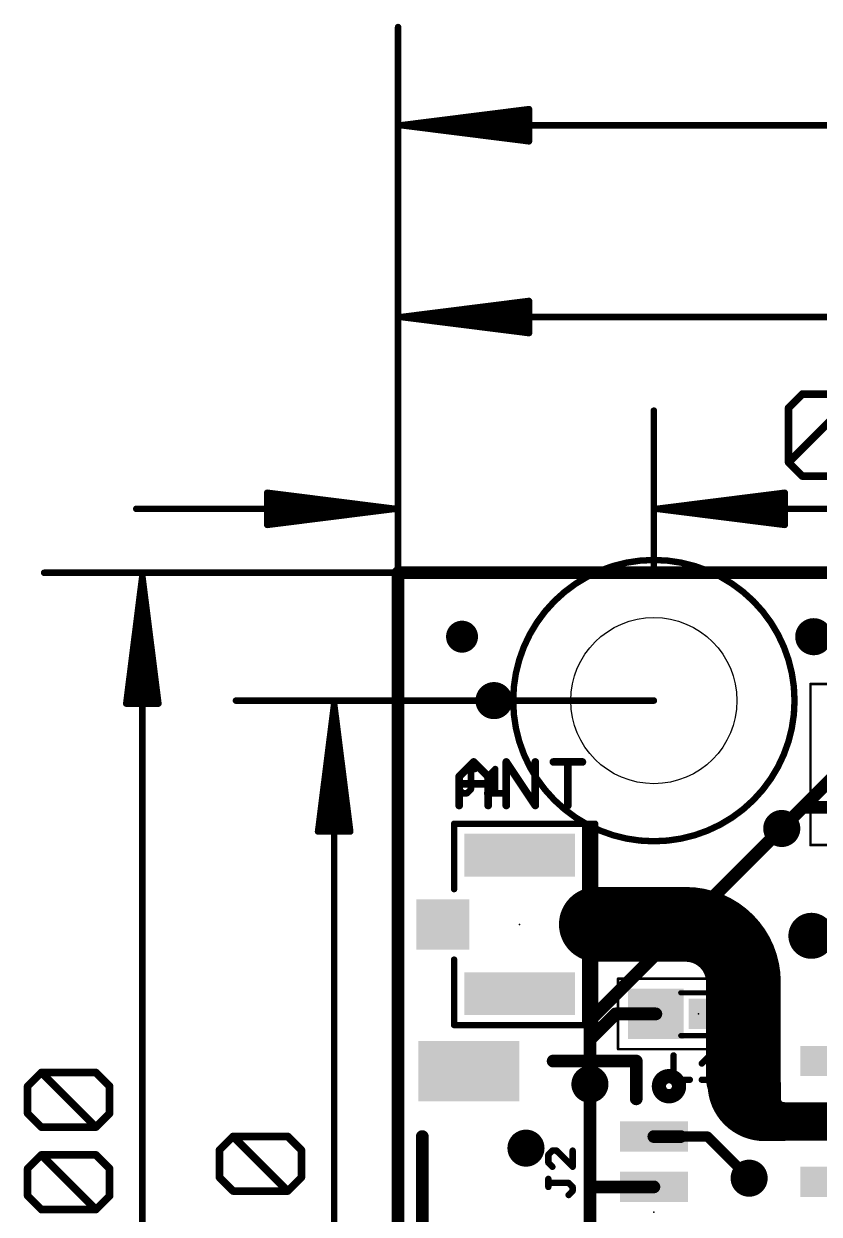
# Model space of a CAD drawing. Extents: x -38 to 69, y -72 to 37.
# Drawn here: x -7.43 to 8.36, y 12.66 to 36.3 of the extents above; entities that cross this region are included whole.
import ezdxf

# ---------------------------------------------------------------- set-up
doc = ezdxf.new("R2010")
doc.units = 0
for name, color, linetype in [('1', 12, 'CONTINUOUS'), ('16', 132, 'CONTINUOUS'), ('18', 110, 'CONTINUOUS'), ('20', 53, 'CONTINUOUS'), ('21', 41, 'CONTINUOUS'), ('23', 53, 'CONTINUOUS'), ('24', 53, 'CONTINUOUS'), ('25', 253, 'CONTINUOUS'), ('35', 253, 'CONTINUOUS'), ('39', 12, 'CONTINUOUS'), ('47', 253, 'CONTINUOUS'), ('51', 53, 'CONTINUOUS')]:
    doc.layers.add(name, color=color, linetype=linetype)

# ---------------------------------------------------------------- blocks, each defined once
blk = doc.blocks.new('RECT')
blk.add_solid([(-0.5, -0.5), (0.5, -0.5), (-0.5, 0.5), (0.5, 0.5)])
blk = doc.blocks.new('PIE')
at = {"const_width": 0.5}
blk.add_lwpolyline([(0, -0.25, 1), (0, 0.25, 1), (0, -0.25)], format="xyb", dxfattribs=at)
blk = doc.blocks.new('ROUNDV')
at = {"const_width": 0.5}
blk.add_lwpolyline([(0, -0.25, 1), (0, 0.25, 1), (0, -0.25)], format="xyb", dxfattribs=at)

msp = doc.modelspace()

# ---------------------------------------------------------------- linework, layer by layer
at = {"layer": '1'}
for points, const_width in [([(0, 0), (0, 25.4)], 0.254), ([(0, 25.4), (30.48, 25.4)], 0.254), ([(8.04, 20.74), (7.62, 20.32)], 0.254), ([(8.89, 20.74), (8.04, 20.74)], 0.254), ([(3.938, 18.415), (5.08, 18.415)], 1.4859), ([(5.08, 18.415), (5.715, 18.415)], 1.4859), ([(5.168, 18.327), (5.08, 18.415)], 0.254), ([(6.819, 17.311), (6.35, 17.78)], 0.635), ([(6.858, 17.272), (6.858, 15.367)], 1.4859), ([(6.858, 17.272), (6.35, 17.78)], 0.254), ([(6.819, 16.637), (6.819, 17.311)], 0.635), ([(4.318, 16.637), (3.81, 16.129)], 0.254), ([(5.119, 16.637), (4.318, 16.637)], 0.254), ([(3.81, 16.129), (3.81, 15.24)], 0.254), ([(7.3914, 15.24), (6.35, 15.24)], 0.4064), ([(7.4041, 14.9352), (7.4041, 15.2273)], 0.4064), ([(3.81, 13.208), (3.81, 15.24)], 0.254), ([(8.99, 14.5), (7.725, 14.5)], 0.762), ([(7.6581, 14.3256), (7.6581, 14.6812)], 0.4064), ([(7.2771, 14.3129), (7.6454, 14.3129)], 0.4064), ([(5.08, 14.2), (5.612, 14.2)], 0.254), ([(5.612, 14.2), (6.1454, 14.2)], 0.2032), ([(6.1454, 14.2), (6.9723, 13.3731)], 0.2032), ([(3.818, 13.2), (3.81, 13.208)], 0.254), ([(3.81, 9.652), (3.81, 13.208)], 0.254), ([(5.08, 13.2), (3.818, 13.2)], 0.254)]:
    msp.add_lwpolyline(points, dxfattribs=dict(at, const_width=const_width))
for points, const_width in [([(0.0635, 25.4, 1), (-0.0635, 25.4)], 0.127), ([(0, 25.4635, 1), (0, 25.3365)], 0.127), ([(8.04, 20.8035, 1), (8.04, 20.6765)], 0.127), ([(8.0849, 20.6951, 1), (7.9951, 20.7849)], 0.127), ([(7.5751, 20.3649, 1), (7.6649, 20.2751)], 0.127), ([(3.938, 18.7865, 1), (3.938, 18.0435)], 0.7429), ([(5.08, 18.7865, 1), (5.08, 18.0435)], 0.7429), ([(5.08, 18.0435, 1), (5.08, 18.7865)], 0.7429), ([(6.858, 17.272, 0.4142), (5.715, 18.415)], 1.4859), ([(5.715, 18.7865, 1), (5.715, 18.0435)], 0.7429), ([(5.715, 18.0435, 1), (5.715, 18.7865)], 0.7429), ([(5.1249, 18.4599, 1), (5.0351, 18.3701)], 0.127), ([(5.1231, 18.2821, 1), (5.2129, 18.3719)], 0.127), ([(6.4623, 17.8923, 1), (6.2377, 17.6677)], 0.3175), ([(7.2295, 17.272, 1), (6.4865, 17.272)], 0.7429), ([(6.3949, 17.8249, 1), (6.3051, 17.7351)], 0.127), ([(6.4865, 17.272, 1), (7.2295, 17.272)], 0.7429), ([(6.9778, 17.311, 1), (6.6602, 17.311)], 0.3175), ([(6.7067, 17.1987, 1), (6.9313, 17.4233)], 0.3175), ([(6.8131, 17.2271, 1), (6.9029, 17.3169)], 0.127), ([(6.6602, 16.637, 1), (6.9778, 16.637)], 0.3175), ([(4.318, 16.7005, 1), (4.318, 16.5735)], 0.127), ([(4.3629, 16.5921, 1), (4.2731, 16.6819)], 0.127), ([(5.119, 16.5735, 1), (5.119, 16.7005)], 0.127), ([(3.8735, 16.129, 1), (3.7465, 16.129)], 0.127), ([(3.7651, 16.1739, 1), (3.8549, 16.0841)], 0.127), ([(6.4865, 15.367, 1), (7.2295, 15.367)], 0.7429), ([(6.858, 15.367, 0.4142), (7.725, 14.5)], 0.762), ([(7.0485, 15.367, 1), (6.6675, 15.367)], 0.381), ([(6.35, 15.24, 0.4142), (7.2771, 14.3129)], 0.4064), ([(6.4516, 15.24, 1), (6.2484, 15.24)], 0.2032), ([(6.35, 15.3416, 1), (6.35, 15.1384)], 0.2032), ([(7.4041, 15.2273, 0.4142), (7.3914, 15.24)], 0.4064), ([(7.3914, 15.3416, 1), (7.3914, 15.1384)], 0.2032), ([(7.5057, 15.2273, 1), (7.3025, 15.2273)], 0.2032), ([(7.3914, 15.1384, 1), (7.3914, 15.3416)], 0.2032), ([(3.8735, 15.24, 1), (3.7465, 15.24)], 0.127), ([(3.7465, 15.24, 1), (3.8735, 15.24)], 0.127), ([(7.3025, 15.2273, 1), (7.5057, 15.2273)], 0.2032), ([(7.4041, 14.9352, 0.4142), (7.6581, 14.6812)], 0.4064), ([(7.5057, 14.9352, 1), (7.3025, 14.9352)], 0.2032), ([(7.3025, 14.9352, 1), (7.5057, 14.9352)], 0.2032), ([(7.725, 14.6905, 1), (7.725, 14.3095)], 0.381), ([(7.7597, 14.6812, 1), (7.5565, 14.6812)], 0.2032), ([(7.725, 14.3095, 1), (7.725, 14.6905)], 0.381), ([(7.6581, 14.5796, 1), (7.6581, 14.7828)], 0.2032), ([(7.2771, 14.4145, 1), (7.2771, 14.2113)], 0.2032), ([(7.2771, 14.2113, 1), (7.2771, 14.4145)], 0.2032), ([(7.6454, 14.3129, 0.4142), (7.6581, 14.3256)], 0.4064), ([(7.6454, 14.4145, 1), (7.6454, 14.2113)], 0.2032), ([(7.7597, 14.3256, 1), (7.5565, 14.3256)], 0.2032), ([(7.5565, 14.3256, 1), (7.7597, 14.3256)], 0.2032), ([(7.6454, 14.2113, 1), (7.6454, 14.4145)], 0.2032), ([(5.08, 14.2635, 1), (5.08, 14.1365)], 0.127), ([(5.612, 14.2508, 1), (5.612, 14.1492)], 0.1016), ([(5.612, 14.1365, 1), (5.612, 14.2635)], 0.127), ([(6.1813, 14.2359, 1), (6.1095, 14.1641)], 0.1016), ([(6.1454, 14.1492, 1), (6.1454, 14.2508)], 0.1016), ([(3.8549, 13.2529, 1), (3.7651, 13.1631)], 0.127), ([(3.8735, 13.208, 1), (3.7465, 13.208)], 0.127), ([(3.7465, 13.208, 1), (3.8735, 13.208)], 0.127), ([(3.818, 13.2635, 1), (3.818, 13.1365)], 0.127), ([(3.7731, 13.1551, 1), (3.8629, 13.2449)], 0.127), ([(5.08, 13.1365, 1), (5.08, 13.2635)], 0.127), ([(6.9364, 13.3372, 1), (7.0082, 13.409)], 0.1016)]:
    msp.add_lwpolyline(points, format="xyb", dxfattribs=dict(at, const_width=const_width))
at = {"layer": '16', "const_width": 0.254}
for points in [[(0, 0), (0, 25.4)], [(0, 25.4), (30.48, 25.4)], [(8.89, 21.59), (7.62, 20.32)], [(7.62, 20.32), (3.81, 16.51)], [(3.81, 15.24), (3.81, 16.51)]]:
    msp.add_lwpolyline(points, dxfattribs=at)
at = {"layer": '16', "const_width": 0.127}
for points in [[(0.0635, 25.4, 1), (-0.0635, 25.4)], [(0, 25.4635, 1), (0, 25.3365)], [(7.5751, 20.3649, 1), (7.6649, 20.2751)], [(7.6649, 20.2751, 1), (7.5751, 20.3649)], [(3.8735, 16.51, 1), (3.7465, 16.51)], [(3.7651, 16.5549, 1), (3.8549, 16.4651)], [(3.7465, 15.24, 1), (3.8735, 15.24)]]:
    msp.add_lwpolyline(points, format="xyb", dxfattribs=at)
at = {"layer": '20', "const_width": 0.2032}
for points in [[(0, 0), (0, 25.4)], [(0, 25.4), (30.48, 25.4)]]:
    msp.add_lwpolyline(points, dxfattribs=at)
at = {"layer": '20', "const_width": 0.1016}
for points in [[(0.0508, 25.4, 1), (-0.0508, 25.4)], [(0, 25.4508, 1), (0, 25.3492)]]:
    msp.add_lwpolyline(points, format="xyb", dxfattribs=at)
at = {"layer": '20'}
msp.add_circle((5.08, 22.86), 1.651, dxfattribs=at)
at = {"layer": '21'}
for points, const_width in [([(1.2129, 21.3534), (1.501, 21.6415)], 0.1524), ([(1.501, 21.6415), (1.7891, 21.3534)], 0.1524), ([(2.1484, 20.7772), (2.1484, 21.6415)], 0.1524), ([(2.1484, 21.6415), (2.7247, 20.7772)], 0.1524), ([(2.7247, 20.7772), (2.7247, 21.6415)], 0.1524), ([(3.084, 21.6415), (3.6602, 21.6415)], 0.1524), ([(3.3721, 20.7772), (3.3721, 21.6415)], 0.1524), ([(1.2129, 20.7772), (1.2129, 21.3534)], 0.1524), ([(1.2129, 21.2094), (1.7891, 21.2094)], 0.1524), ([(1.7891, 21.3534), (1.7891, 20.7772)], 0.1524), ([(3.713, 20.415), (1.113, 20.415)], 0.127), ([(1.113, 19.115), (1.113, 20.415)], 0.127), ([(3.713, 19.115), (3.713, 20.415)], 0.127), ([(3.913, 20.415), (3.713, 20.415)], 0.127), ([(3.813, 19.115), (3.813, 20.415)], 0.127), ([(3.913, 19.115), (3.913, 20.415)], 0.127), ([(3.913, 19.115), (3.713, 19.115)], 0.127), ([(1.113, 16.415), (1.113, 17.715)], 0.127), ([(3.713, 16.415), (3.713, 17.715)], 0.127), ([(3.913, 17.715), (3.713, 17.715)], 0.127), ([(3.813, 16.415), (3.813, 17.715)], 0.127), ([(3.913, 16.415), (3.913, 17.715)], 0.127), ([(1.113, 16.415), (3.713, 16.415)], 0.127), ([(3.913, 16.415), (3.713, 16.415)], 0.127), ([(3.08, 15.7), (4.73, 15.7)], 0.254), ([(4.73, 15.7), (4.73, 14.95)], 0.254), ([(0.48, 14.2), (0.48, 11.2)], 0.254)]:
    msp.add_lwpolyline(points, dxfattribs=dict(at, const_width=const_width))
for points, const_width in [([(1.528, 21.6685, 1), (1.4741, 21.6146)], 0.0762), ([(1.528, 21.6146, 1), (1.4741, 21.6685)], 0.0762), ([(2.1801, 21.6627, 1), (2.1167, 21.6204)], 0.0762), ([(2.1865, 21.6415, 1), (2.1103, 21.6415)], 0.0762), ([(2.7628, 21.6415, 1), (2.6866, 21.6415)], 0.0762), ([(3.084, 21.6796, 1), (3.084, 21.6034)], 0.0762), ([(3.4102, 21.6415, 1), (3.334, 21.6415)], 0.0762), ([(3.6602, 21.6034, 1), (3.6602, 21.6796)], 0.0762), ([(1.251, 21.3534, 1), (1.1748, 21.3534)], 0.0762), ([(1.186, 21.3804, 1), (1.2399, 21.3265)], 0.0762), ([(1.2129, 21.2475, 1), (1.2129, 21.1713)], 0.0762), ([(1.8272, 21.3534, 1), (1.751, 21.3534)], 0.0762), ([(1.7622, 21.3265, 1), (1.8161, 21.3804)], 0.0762), ([(1.7891, 21.1713, 1), (1.7891, 21.2475)], 0.0762), ([(1.1748, 20.7772, 1), (1.251, 20.7772)], 0.0762), ([(1.751, 20.7772, 1), (1.8272, 20.7772)], 0.0762), ([(2.1103, 20.7772, 1), (2.1865, 20.7772)], 0.0762), ([(2.6866, 20.7772, 1), (2.7628, 20.7772)], 0.0762), ([(2.693, 20.7561, 1), (2.7564, 20.7983)], 0.0762), ([(3.334, 20.7772, 1), (3.4102, 20.7772)], 0.0762), ([(1.113, 20.4468, 1), (1.113, 20.3833)], 0.0635), ([(1.1447, 20.415, 1), (1.0813, 20.415)], 0.0635), ([(3.7448, 20.415, 1), (3.6812, 20.415)], 0.0635), ([(3.713, 20.4468, 1), (3.713, 20.3833)], 0.0635), ([(3.713, 20.3833, 1), (3.713, 20.4468)], 0.0635), ([(3.8448, 20.415, 1), (3.7813, 20.415)], 0.0635), ([(3.9448, 20.415, 1), (3.8813, 20.415)], 0.0635), ([(3.913, 20.3833, 1), (3.913, 20.4468)], 0.0635), ([(3.713, 19.1468, 1), (3.713, 19.0833)], 0.0635), ([(3.913, 19.0833, 1), (3.913, 19.1468)], 0.0635), ([(1.0813, 19.115, 1), (1.1447, 19.115)], 0.0635), ([(3.6812, 19.115, 1), (3.7448, 19.115)], 0.0635), ([(3.7813, 19.115, 1), (3.8448, 19.115)], 0.0635), ([(3.8813, 19.115, 1), (3.9448, 19.115)], 0.0635), ([(8.209, 17.9594, 1), (8.209, 18.4166, 1), (8.209, 17.9594)], 0.4572), ([(1.1447, 17.715, 1), (1.0813, 17.715)], 0.0635), ([(3.7448, 17.715, 1), (3.6812, 17.715)], 0.0635), ([(3.713, 17.7467, 1), (3.713, 17.6833)], 0.0635), ([(3.8448, 17.715, 1), (3.7813, 17.715)], 0.0635), ([(3.9448, 17.715, 1), (3.8813, 17.715)], 0.0635), ([(3.913, 17.6833, 1), (3.913, 17.7467)], 0.0635), ([(1.113, 16.4467, 1), (1.113, 16.3833)], 0.0635), ([(1.0813, 16.415, 1), (1.1447, 16.415)], 0.0635), ([(3.6812, 16.415, 1), (3.7448, 16.415)], 0.0635), ([(3.713, 16.4467, 1), (3.713, 16.3833)], 0.0635), ([(3.713, 16.3833, 1), (3.713, 16.4467)], 0.0635), ([(3.7813, 16.415, 1), (3.8448, 16.415)], 0.0635), ([(3.8813, 16.415, 1), (3.9448, 16.415)], 0.0635), ([(3.913, 16.3833, 1), (3.913, 16.4467)], 0.0635), ([(3.08, 15.7635, 1), (3.08, 15.6365)], 0.127), ([(4.7935, 15.7, 1), (4.6665, 15.7)], 0.127), ([(4.73, 15.6365, 1), (4.73, 15.7635)], 0.127), ([(5.38, 15.0586, 1), (5.38, 15.3414, 1), (5.38, 15.0586)], 0.4), ([(4.6665, 14.95, 1), (4.7935, 14.95)], 0.127), ([(0.5435, 14.2, 1), (0.4165, 14.2)], 0.127)]:
    msp.add_lwpolyline(points, format="xyb", dxfattribs=dict(at, const_width=const_width))
at = {"layer": '23'}
for p in [(1.27, 24.13), (5.08, 22.86), (2.413, 18.415), (5.969, 16.637), (5.08, 12.7)]:
    msp.add_point(p, dxfattribs=at)
at = {"layer": '24'}
msp.add_point((1.27, 24.13), dxfattribs=at)
at = {"layer": '25', "const_width": 0.0635}
for points in [[(1.3675, 21.5333, 1), (1.3675, 21.4698)], [(1.4798, 21.5015, 1), (1.4163, 21.5015)], [(1.5285, 21.4698, 1), (1.5285, 21.5333)], [(1.9606, 21.5015, 1), (1.8971, 21.5015)], [(1.9513, 21.4791, 1), (1.9064, 21.524)], [(1.7454, 21.363, 1), (1.7903, 21.3181)], [(1.229, 21.1215, 1), (1.184, 21.0765)], [(1.287, 21.0502, 1), (1.287, 20.9868)], [(1.2645, 20.996, 1), (1.3095, 21.041)], [(1.3451, 21.041, 1), (1.39, 20.996)], [(1.3675, 20.9868, 1), (1.3675, 21.0502)], [(1.4163, 21.099, 1), (1.4798, 21.099)], [(1.4705, 21.0765, 1), (1.4256, 21.1215)], [(1.7678, 21.0502, 1), (1.7678, 20.9868)], [(1.8971, 21.0185, 1), (1.9606, 21.0185)], [(2.0898, 20.9868, 1), (2.0898, 21.0502)], [(5.5029, 15.8119, 1), (5.4394, 15.8119)], [(6.2252, 15.8119, 1), (6.1618, 15.8119)], [(6.216, 15.7895, 1), (6.171, 15.8344)], [(6.01, 15.6734, 1), (6.0549, 15.6285)], [(5.4712, 15.3607, 1), (5.4712, 15.2972)], [(5.7932, 15.2972, 1), (5.7932, 15.3607)], [(6.0325, 15.3607, 1), (6.0325, 15.2972)], [(6.3545, 15.2972, 1), (6.3545, 15.3607)], [(5.4394, 15.3289, 1), (5.5029, 15.3289)], [(6.1618, 15.3289, 1), (6.2252, 15.3289)], [(3.0646, 13.9529, 1), (3.0646, 13.8894)], [(3.087, 13.8987, 1), (3.0421, 13.9436)], [(3.1675, 13.9436, 1), (3.1226, 13.8987)], [(3.1451, 13.8894, 1), (3.1451, 13.9529)], [(3.4989, 13.9212, 1), (3.4354, 13.9212)], [(3.0158, 13.8407, 1), (2.9523, 13.8407)], [(2.9616, 13.8631, 1), (3.0065, 13.8182)], [(3.0065, 13.7021, 1), (2.9616, 13.6572)], [(2.9523, 13.6797, 1), (3.0158, 13.6797)], [(3.0421, 13.5767, 1), (3.087, 13.6216)], [(3.4354, 13.5992, 1), (3.4989, 13.5992)], [(3.4446, 13.5767, 1), (3.4896, 13.6216)], [(3.0158, 13.3599, 1), (2.9523, 13.3599)], [(2.9841, 13.3111, 1), (2.9841, 13.2476)], [(3.4091, 13.3018, 1), (3.3641, 13.2569)], [(3.3866, 13.2476, 1), (3.3866, 13.3111)], [(3.4989, 13.1989, 1), (3.4354, 13.1989)], [(3.4446, 13.1764, 1), (3.4896, 13.2213)], [(2.9523, 13.1989, 1), (3.0158, 13.1989)], [(3.3641, 13.0603, 1), (3.4091, 13.0154)], [(3.4354, 13.1184, 1), (3.4989, 13.1184)], [(3.4896, 13.0959, 1), (3.4446, 13.1408)]]:
    msp.add_lwpolyline(points, format="xyb", dxfattribs=at)
at = {"layer": '25', "const_width": 0.127}
for points in [[(1.3675, 21.5015), (1.5285, 21.5015)], [(1.448, 21.099), (1.448, 21.5015)], [(1.7678, 21.3405), (1.9288, 21.5015)], [(1.9288, 21.5015), (1.9288, 21.0185)], [(1.2065, 21.099), (1.287, 21.0185)], [(1.287, 21.0185), (1.3675, 21.0185)], [(1.3675, 21.0185), (1.448, 21.099)], [(1.7678, 21.0185), (2.0898, 21.0185)], [(5.4712, 15.8119), (5.4712, 15.3289)], [(6.0325, 15.6509), (6.1935, 15.8119)], [(6.1935, 15.8119), (6.1935, 15.3289)], [(5.4712, 15.3289), (5.7932, 15.3289)], [(6.0325, 15.3289), (6.3545, 15.3289)], [(3.0646, 13.9212), (2.9841, 13.8407)], [(3.1451, 13.9212), (3.0646, 13.9212)], [(3.4671, 13.5992), (3.1451, 13.9212)], [(3.4671, 13.9212), (3.4671, 13.5992)], [(2.9841, 13.8407), (2.9841, 13.6797)], [(2.9841, 13.6797), (3.0646, 13.5992)], [(2.9841, 13.1989), (2.9841, 13.3599)], [(3.3866, 13.2794), (2.9841, 13.2794)], [(3.4671, 13.1989), (3.3866, 13.2794)], [(3.4671, 13.1184), (3.4671, 13.1989)], [(3.3866, 13.0379), (3.4671, 13.1184)]]:
    msp.add_lwpolyline(points, dxfattribs=at)
at = {"layer": '39'}
for points, const_width in [([(5.08, 20.066, 1), (5.08, 25.654, 1), (5.08, 20.066)], 0.127), ([(8.2027, 23.19, 1), (8.1773, 23.19)], 0.0254), ([(8.19, 23.2027, 1), (8.19, 23.1773)], 0.0254), ([(8.19, 20.0027, 1), (8.19, 19.9773)], 0.0254), ([(8.1773, 19.99, 1), (8.2027, 19.99)], 0.0254), ([(4.3817, 17.337, 1), (4.3563, 17.337)], 0.0254), ([(4.369, 17.3497, 1), (4.369, 17.3243)], 0.0254), ([(7.5817, 17.337, 1), (7.5563, 17.337)], 0.0254), ([(7.569, 17.3243, 1), (7.569, 17.3497)], 0.0254), ([(4.369, 15.9497, 1), (4.369, 15.9243)], 0.0254), ([(4.3563, 15.937, 1), (4.3817, 15.937)], 0.0254), ([(7.5563, 15.937, 1), (7.5817, 15.937)], 0.0254), ([(7.569, 15.9243, 1), (7.569, 15.9497)], 0.0254)]:
    msp.add_lwpolyline(points, format="xyb", dxfattribs=dict(at, const_width=const_width))
at = {"layer": '39', "const_width": 0.0508}
for points in [[(8.19, 19.99), (8.19, 23.19)], [(8.19, 23.19), (9.59, 23.19)], [(9.59, 19.99), (8.19, 19.99)], [(4.369, 15.937), (4.369, 17.337)], [(4.369, 17.337), (7.569, 17.337)], [(7.569, 17.337), (7.569, 15.937)], [(7.569, 15.937), (4.369, 15.937)]]:
    msp.add_lwpolyline(points, dxfattribs=at)
at = {"layer": '47'}
for points, const_width in [([(0, 25.4), (0, 36.24)], 0.13), ([(0.065, 34.29), (2.6, 34.6092)], 0.13), ([(0.065, 34.29), (2.6, 34.55)], 0.13), ([(2.6, 34.6092), (2.6, 33.9708)], 0.13), ([(0.065, 34.29), (2.6, 34.42)], 0.13), ([(0.065, 34.29), (30.415, 34.29)], 0.13), ([(2.6, 33.9708), (0.065, 34.29)], 0.13), ([(2.6, 34.16), (0.065, 34.29)], 0.13), ([(2.6, 34.03), (0.065, 34.29)], 0.13), ([(0, 25.4), (0, 32.43)], 0.13), ([(0.065, 30.48), (2.6, 30.7992)], 0.13), ([(0.065, 30.48), (2.6, 30.74)], 0.13), ([(2.6, 30.7992), (2.6, 30.1608)], 0.13), ([(0.065, 30.48), (2.6, 30.61)], 0.13), ([(0.065, 30.48), (25.335, 30.48)], 0.13), ([(2.6, 30.1608), (0.065, 30.48)], 0.13), ([(2.6, 30.35), (0.065, 30.48)], 0.13), ([(2.6, 30.22), (0.065, 30.48)], 0.13), ([(7.7562, 28.6765), (8.0274, 28.9477)], 0.1524), ([(8.0274, 28.9477), (8.5697, 28.9477)], 0.1524), ([(0, 25.4), (0, 28.62)], 0.13), ([(5.08, 25.4), (5.08, 28.62)], 0.13), ([(7.7562, 27.5919), (7.7562, 28.6765)], 0.1524), ([(7.7562, 27.5919), (8.8409, 28.6765)], 0.1524), ([(8.0274, 27.3207), (7.7562, 27.5919)], 0.1524), ([(8.5697, 27.3207), (8.0274, 27.3207)], 0.1524), ([(-0.065, 26.67), (-2.6, 26.9892)], 0.13), ([(-2.6, 26.9892), (-2.6, 26.3508)], 0.13), ([(-0.065, 26.67), (-2.6, 26.93)], 0.13), ([(5.145, 26.67), (7.68, 26.9892)], 0.13), ([(5.145, 26.67), (7.68, 26.93)], 0.13), ([(7.68, 26.9892), (7.68, 26.3508)], 0.13), ([(-0.065, 26.67), (-5.2, 26.67)], 0.13), ([(-0.065, 26.67), (-2.6, 26.8)], 0.13), ([(-2.6, 26.3508), (-0.065, 26.67)], 0.13), ([(-2.6, 26.54), (-0.065, 26.67)], 0.13), ([(-2.6, 26.41), (-0.065, 26.67)], 0.13), ([(5.145, 26.67), (7.68, 26.8)], 0.13), ([(5.145, 26.67), (12.6428, 26.67)], 0.13), ([(7.68, 26.3508), (5.145, 26.67)], 0.13), ([(7.68, 26.54), (5.145, 26.67)], 0.13), ([(7.68, 26.41), (5.145, 26.67)], 0.13), ([(0, 25.4), (-7.03, 25.4)], 0.13), ([(-5.08, 25.335), (-5.3992, 22.8)], 0.13), ([(-5.08, 25.335), (-5.34, 22.8)], 0.13), ([(-5.08, 25.335), (-5.21, 22.8)], 0.13), ([(-5.08, 0.065), (-5.08, 25.335)], 0.13), ([(-4.7608, 22.8), (-5.08, 25.335)], 0.13), ([(-4.95, 22.8), (-5.08, 25.335)], 0.13), ([(-4.82, 22.8), (-5.08, 25.335)], 0.13), ([(-5.3992, 22.8), (-4.7608, 22.8)], 0.13), ([(5.08, 22.86), (-3.22, 22.86)], 0.13), ([(-1.27, 22.795), (-1.5892, 20.26)], 0.13), ([(-1.27, 22.795), (-1.53, 20.26)], 0.13), ([(-1.27, 22.795), (-1.4, 20.26)], 0.13), ([(-1.27, 22.795), (-1.27, 0.065)], 0.13), ([(-0.9508, 20.26), (-1.27, 22.795)], 0.13), ([(-1.14, 20.26), (-1.27, 22.795)], 0.13), ([(-1.01, 20.26), (-1.27, 22.795)], 0.13), ([(-1.5892, 20.26), (-0.9508, 20.26)], 0.13), ([(-7.3577, 15.2012), (-7.0865, 15.4724)], 0.1524), ([(-7.0865, 15.4724), (-6.0019, 15.4724)], 0.1524), ([(-6.0019, 14.3877), (-7.0865, 15.4724)], 0.1524), ([(-6.0019, 15.4724), (-5.7307, 15.2012)], 0.1524), ([(-7.3577, 14.6589), (-7.3577, 15.2012)], 0.1524), ([(-5.7307, 15.2012), (-5.7307, 14.6589)], 0.1524), ([(-7.0865, 14.3877), (-7.3577, 14.6589)], 0.1524), ([(-5.7307, 14.6589), (-6.0019, 14.3877)], 0.1524), ([(-6.0019, 14.3877), (-7.0865, 14.3877)], 0.1524), ([(-3.5477, 13.9312), (-3.2765, 14.2024)], 0.1524), ([(-3.2765, 14.2024), (-2.1919, 14.2024)], 0.1524), ([(-2.1919, 13.1177), (-3.2765, 14.2024)], 0.1524), ([(-2.1919, 14.2024), (-1.9207, 13.9312)], 0.1524), ([(-3.5477, 13.3889), (-3.5477, 13.9312)], 0.1524), ([(-1.9207, 13.9312), (-1.9207, 13.3889)], 0.1524), ([(-7.3577, 13.564), (-7.0865, 13.8352)], 0.1524), ([(-7.0865, 13.8352), (-6.0019, 13.8352)], 0.1524), ([(-6.0019, 12.7505), (-7.0865, 13.8352)], 0.1524), ([(-6.0019, 13.8352), (-5.7307, 13.564)], 0.1524), ([(-7.3577, 13.0217), (-7.3577, 13.564)], 0.1524), ([(-5.7307, 13.564), (-5.7307, 13.0217)], 0.1524), ([(-3.2765, 13.1177), (-3.5477, 13.3889)], 0.1524), ([(-1.9207, 13.3889), (-2.1919, 13.1177)], 0.1524), ([(-7.0865, 12.7505), (-7.3577, 13.0217)], 0.1524), ([(-5.7307, 13.0217), (-6.0019, 12.7505)], 0.1524), ([(-2.1919, 13.1177), (-3.2765, 13.1177)], 0.1524), ([(-6.0019, 12.7505), (-7.0865, 12.7505)], 0.1524)]:
    msp.add_lwpolyline(points, dxfattribs=dict(at, const_width=const_width))
for points, const_width in [([(0.0325, 36.24, 1), (-0.0325, 36.24)], 0.065), ([(2.6325, 34.6092, 1), (2.5675, 34.6092)], 0.065), ([(2.6041, 34.577, 1), (2.5959, 34.6415)], 0.065), ([(2.6033, 34.5177, 1), (2.5967, 34.5823)], 0.065), ([(0.065, 34.3225, 1), (0.065, 34.2575)], 0.065), ([(0.0691, 34.3222, 1), (0.0609, 34.2578)], 0.065), ([(0.0633, 34.3225, 1), (0.0667, 34.2575)], 0.065), ([(0.0667, 34.3225, 1), (0.0633, 34.2575)], 0.065), ([(0.0683, 34.3223, 1), (0.0617, 34.2577)], 0.065), ([(0.0617, 34.3223, 1), (0.0683, 34.2577)], 0.065), ([(0.0609, 34.3222, 1), (0.0691, 34.2578)], 0.065), ([(2.6017, 34.3875, 1), (2.5983, 34.4525)], 0.065), ([(2.5967, 33.9977, 1), (2.6033, 34.0623)], 0.065), ([(2.5983, 34.1275, 1), (2.6017, 34.1925)], 0.065), ([(2.5675, 33.9708, 1), (2.6325, 33.9708)], 0.065), ([(2.5959, 33.9385, 1), (2.6041, 34.003)], 0.065), ([(0.0325, 32.43, 1), (-0.0325, 32.43)], 0.065), ([(2.6325, 30.7992, 1), (2.5675, 30.7992)], 0.065), ([(2.6041, 30.767, 1), (2.5959, 30.8315)], 0.065), ([(2.6033, 30.7077, 1), (2.5967, 30.7723)], 0.065), ([(0.065, 30.5125, 1), (0.065, 30.4475)], 0.065), ([(0.0691, 30.5122, 1), (0.0609, 30.4478)], 0.065), ([(0.0633, 30.5125, 1), (0.0667, 30.4475)], 0.065), ([(0.0667, 30.5125, 1), (0.0633, 30.4475)], 0.065), ([(0.0683, 30.5123, 1), (0.0617, 30.4477)], 0.065), ([(0.0617, 30.5123, 1), (0.0683, 30.4477)], 0.065), ([(0.0609, 30.5122, 1), (0.0691, 30.4478)], 0.065), ([(2.6017, 30.5775, 1), (2.5983, 30.6425)], 0.065), ([(2.5967, 30.1877, 1), (2.6033, 30.2523)], 0.065), ([(2.5983, 30.3175, 1), (2.6017, 30.3825)], 0.065), ([(2.5675, 30.1608, 1), (2.6325, 30.1608)], 0.065), ([(2.5959, 30.1285, 1), (2.6041, 30.193)], 0.065), ([(8.0274, 28.9858, 1), (8.0274, 28.9096)], 0.0762), ([(8.0543, 28.9207, 1), (8.0004, 28.9746)], 0.0762), ([(0.0325, 28.62, 1), (-0.0325, 28.62)], 0.065), ([(5.1125, 28.62, 1), (5.0475, 28.62)], 0.065), ([(7.7943, 28.6765, 1), (7.7181, 28.6765)], 0.0762), ([(7.7293, 28.7035, 1), (7.7831, 28.6496)], 0.0762), ([(7.7831, 27.6188, 1), (7.7293, 27.5649)], 0.0762), ([(7.7293, 27.6188, 1), (7.7831, 27.5649)], 0.0762), ([(7.7181, 27.5919, 1), (7.7943, 27.5919)], 0.0762), ([(8.0274, 27.3588, 1), (8.0274, 27.2826)], 0.0762), ([(8.0004, 27.2938, 1), (8.0543, 27.3476)], 0.0762), ([(-2.5959, 27.0215, 1), (-2.6041, 26.957)], 0.065), ([(-2.5675, 26.9892, 1), (-2.6325, 26.9892)], 0.065), ([(-2.5967, 26.9623, 1), (-2.6033, 26.8977)], 0.065), ([(7.7125, 26.9892, 1), (7.6475, 26.9892)], 0.065), ([(7.6841, 26.957, 1), (7.6759, 27.0215)], 0.065), ([(7.6833, 26.8977, 1), (7.6767, 26.9623)], 0.065), ([(-5.2, 26.7025, 1), (-5.2, 26.6375)], 0.065), ([(-2.5983, 26.8325, 1), (-2.6017, 26.7675)], 0.065), ([(-0.0609, 26.6378, 1), (-0.0691, 26.7022)], 0.065), ([(-0.0691, 26.6378, 1), (-0.0609, 26.7022)], 0.065), ([(-0.0617, 26.6377, 1), (-0.0683, 26.7023)], 0.065), ([(-0.0683, 26.6377, 1), (-0.0617, 26.7023)], 0.065), ([(-0.0667, 26.6375, 1), (-0.0633, 26.7025)], 0.065), ([(-0.0633, 26.6375, 1), (-0.0667, 26.7025)], 0.065), ([(-0.065, 26.6375, 1), (-0.065, 26.7025)], 0.065), ([(5.145, 26.7025, 1), (5.145, 26.6375)], 0.065), ([(5.1491, 26.7022, 1), (5.1409, 26.6378)], 0.065), ([(5.1433, 26.7025, 1), (5.1467, 26.6375)], 0.065), ([(5.1467, 26.7025, 1), (5.1433, 26.6375)], 0.065), ([(5.1483, 26.7023, 1), (5.1417, 26.6377)], 0.065), ([(5.1417, 26.7023, 1), (5.1483, 26.6377)], 0.065), ([(5.1409, 26.7022, 1), (5.1491, 26.6378)], 0.065), ([(7.6817, 26.7675, 1), (7.6783, 26.8325)], 0.065), ([(-2.6017, 26.5725, 1), (-2.5983, 26.5075)], 0.065), ([(7.6783, 26.5075, 1), (7.6817, 26.5725)], 0.065), ([(-2.6033, 26.4423, 1), (-2.5967, 26.3777)], 0.065), ([(-2.6041, 26.383, 1), (-2.5959, 26.3185)], 0.065), ([(-2.6325, 26.3508, 1), (-2.5675, 26.3508)], 0.065), ([(7.6475, 26.3508, 1), (7.7125, 26.3508)], 0.065), ([(7.6759, 26.3185, 1), (7.6841, 26.383)], 0.065), ([(7.6767, 26.3777, 1), (7.6833, 26.4423)], 0.065), ([(-7.03, 25.4325, 1), (-7.03, 25.3675)], 0.065), ([(-5.0475, 25.335, 1), (-5.1125, 25.335)], 0.065), ([(-5.0478, 25.3391, 1), (-5.1122, 25.3309)], 0.065), ([(-5.0475, 25.3333, 1), (-5.1125, 25.3367)], 0.065), ([(-5.0475, 25.3367, 1), (-5.1125, 25.3333)], 0.065), ([(-5.0477, 25.3383, 1), (-5.1123, 25.3317)], 0.065), ([(-5.0477, 25.3317, 1), (-5.1123, 25.3383)], 0.065), ([(-5.0478, 25.3309, 1), (-5.1122, 25.3391)], 0.065), ([(-0.0325, 25.4, 1), (0.0325, 25.4)], 0.065), ([(-0.0325, 25.4, 1), (0.0325, 25.4)], 0.065), ([(-0.0325, 25.4, 1), (0.0325, 25.4)], 0.065), ([(0, 25.3675, 1), (0, 25.4325)], 0.065), ([(5.0475, 25.4, 1), (5.1125, 25.4)], 0.065), ([(-5.4315, 22.8041, 1), (-5.367, 22.7959)], 0.065), ([(-5.3992, 22.8325, 1), (-5.3992, 22.7675)], 0.065), ([(-5.3723, 22.8033, 1), (-5.3077, 22.7967)], 0.065), ([(-5.2425, 22.8017, 1), (-5.1775, 22.7983)], 0.065), ([(-4.9825, 22.7983, 1), (-4.9175, 22.8017)], 0.065), ([(-4.8523, 22.7967, 1), (-4.7877, 22.8033)], 0.065), ([(-4.793, 22.7959, 1), (-4.7285, 22.8041)], 0.065), ([(-4.7608, 22.7675, 1), (-4.7608, 22.8325)], 0.065), ([(-3.22, 22.8925, 1), (-3.22, 22.8275)], 0.065), ([(-1.2375, 22.795, 1), (-1.3025, 22.795)], 0.065), ([(-1.2378, 22.7991, 1), (-1.3022, 22.7909)], 0.065), ([(-1.2375, 22.7933, 1), (-1.3025, 22.7967)], 0.065), ([(-1.2375, 22.7967, 1), (-1.3025, 22.7933)], 0.065), ([(-1.2377, 22.7983, 1), (-1.3023, 22.7917)], 0.065), ([(-1.2377, 22.7917, 1), (-1.3023, 22.7983)], 0.065), ([(-1.2378, 22.7909, 1), (-1.3022, 22.7991)], 0.065), ([(5.08, 22.8275, 1), (5.08, 22.8925)], 0.065), ([(-1.6215, 20.2641, 1), (-1.557, 20.2559)], 0.065), ([(-1.5892, 20.2925, 1), (-1.5892, 20.2275)], 0.065), ([(-1.5623, 20.2633, 1), (-1.4977, 20.2567)], 0.065), ([(-1.4325, 20.2617, 1), (-1.3675, 20.2583)], 0.065), ([(-1.1725, 20.2583, 1), (-1.1075, 20.2617)], 0.065), ([(-1.0423, 20.2567, 1), (-0.9777, 20.2633)], 0.065), ([(-0.983, 20.2559, 1), (-0.9185, 20.2641)], 0.065), ([(-0.9508, 20.2275, 1), (-0.9508, 20.2925)], 0.065), ([(-7.0596, 15.4993, 1), (-7.1135, 15.4454)], 0.0762), ([(-7.0865, 15.5105, 1), (-7.0865, 15.4343)], 0.0762), ([(-7.0596, 15.4454, 1), (-7.1135, 15.4993)], 0.0762), ([(-5.9749, 15.4993, 1), (-6.0288, 15.4454)], 0.0762), ([(-6.0019, 15.4343, 1), (-6.0019, 15.5105)], 0.0762), ([(-7.3196, 15.2012, 1), (-7.3958, 15.2012)], 0.0762), ([(-7.3846, 15.2281, 1), (-7.3307, 15.1743)], 0.0762), ([(-5.6926, 15.2012, 1), (-5.7688, 15.2012)], 0.0762), ([(-5.7576, 15.1743, 1), (-5.7038, 15.2281)], 0.0762), ([(-7.3307, 14.6858, 1), (-7.3846, 14.6319)], 0.0762), ([(-7.3958, 14.6589, 1), (-7.3196, 14.6589)], 0.0762), ([(-5.7688, 14.6589, 1), (-5.6926, 14.6589)], 0.0762), ([(-5.7038, 14.6319, 1), (-5.7576, 14.6858)], 0.0762), ([(-7.0865, 14.4258, 1), (-7.0865, 14.3496)], 0.0762), ([(-7.1135, 14.3608, 1), (-7.0596, 14.4146)], 0.0762), ([(-6.0288, 14.4146, 1), (-5.9749, 14.3608)], 0.0762), ([(-6.0288, 14.3608, 1), (-5.9749, 14.4146)], 0.0762), ([(-6.0019, 14.3496, 1), (-6.0019, 14.4258)], 0.0762), ([(-3.2496, 14.2293, 1), (-3.3035, 14.1754)], 0.0762), ([(-3.2765, 14.2405, 1), (-3.2765, 14.1643)], 0.0762), ([(-3.2496, 14.1754, 1), (-3.3035, 14.2293)], 0.0762), ([(-2.1649, 14.2293, 1), (-2.2188, 14.1754)], 0.0762), ([(-2.1919, 14.1643, 1), (-2.1919, 14.2405)], 0.0762), ([(-3.5096, 13.9312, 1), (-3.5858, 13.9312)], 0.0762), ([(-3.5746, 13.9581, 1), (-3.5207, 13.9043)], 0.0762), ([(-1.8826, 13.9312, 1), (-1.9588, 13.9312)], 0.0762), ([(-1.9476, 13.9043, 1), (-1.8938, 13.9581)], 0.0762), ([(-7.0865, 13.8733, 1), (-7.0865, 13.7971)], 0.0762), ([(-7.0596, 13.8621, 1), (-7.1135, 13.8083)], 0.0762), ([(-7.0596, 13.8083, 1), (-7.1135, 13.8621)], 0.0762), ([(-5.9749, 13.8621, 1), (-6.0288, 13.8083)], 0.0762), ([(-6.0019, 13.7971, 1), (-6.0019, 13.8733)], 0.0762), ([(-7.3196, 13.564, 1), (-7.3958, 13.564)], 0.0762), ([(-7.3846, 13.591, 1), (-7.3307, 13.5371)], 0.0762), ([(-5.6926, 13.564, 1), (-5.7688, 13.564)], 0.0762), ([(-5.7576, 13.5371, 1), (-5.7038, 13.591)], 0.0762), ([(-3.5207, 13.4158, 1), (-3.5746, 13.3619)], 0.0762), ([(-3.5858, 13.3889, 1), (-3.5096, 13.3889)], 0.0762), ([(-1.9588, 13.3889, 1), (-1.8826, 13.3889)], 0.0762), ([(-1.8938, 13.3619, 1), (-1.9476, 13.4158)], 0.0762), ([(-7.3958, 13.0217, 1), (-7.3196, 13.0217)], 0.0762), ([(-7.3307, 13.0486, 1), (-7.3846, 12.9948)], 0.0762), ([(-5.7688, 13.0217, 1), (-5.6926, 13.0217)], 0.0762), ([(-5.7038, 12.9948, 1), (-5.7576, 13.0486)], 0.0762), ([(-3.2765, 13.1558, 1), (-3.2765, 13.0796)], 0.0762), ([(-3.3035, 13.0908, 1), (-3.2496, 13.1446)], 0.0762), ([(-2.2188, 13.1446, 1), (-2.1649, 13.0908)], 0.0762), ([(-2.2188, 13.0908, 1), (-2.1649, 13.1446)], 0.0762), ([(-2.1919, 13.0796, 1), (-2.1919, 13.1558)], 0.0762), ([(-7.0865, 12.7886, 1), (-7.0865, 12.7124)], 0.0762), ([(-7.1135, 12.7236, 1), (-7.0596, 12.7775)], 0.0762), ([(-6.0288, 12.7775, 1), (-5.9749, 12.7236)], 0.0762), ([(-6.0288, 12.7236, 1), (-5.9749, 12.7775)], 0.0762), ([(-6.0019, 12.7124, 1), (-6.0019, 12.7886)], 0.0762)]:
    msp.add_lwpolyline(points, format="xyb", dxfattribs=dict(at, const_width=const_width))
at = {"layer": '51', "const_width": 0.1016}
for points in [[(6.325, 17.056), (5.613, 17.056)], [(6.325, 16.205), (5.613, 16.205)]]:
    msp.add_lwpolyline(points, dxfattribs=at)
at = {"layer": '51', "const_width": 0.0508}
for points in [[(5.613, 17.0814, 1), (5.613, 17.0306)], [(6.325, 17.0306, 1), (6.325, 17.0814)], [(5.613, 16.2304, 1), (5.613, 16.1796)], [(6.325, 16.1796, 1), (6.325, 16.2304)]]:
    msp.add_lwpolyline(points, format="xyb", dxfattribs=at)

# ---------------------------------------------------------------- block references
at = {"layer": '1'}
for name, p, xscale, yscale in [('PIE', (1.27, 24.13), 0.635, 0.635), ('RECT', (2.413, 19.79), 2.2, 0.85), ('RECT', (2.413, 17.04), 2.2, 0.85), ('RECT', (8.99, 15.7), 2, 0.6), ('RECT', (8.99, 14.5), 2, 0.6), ('RECT', (8.99, 13.3), 2, 0.6)]:
    msp.add_blockref(name, p, dxfattribs=dict(at, xscale=xscale, yscale=yscale))
at = {"layer": '1', "xscale": 1.05}
for p in [(0.888, 18.415), (3.938, 18.415)]:
    msp.add_blockref('RECT', p, dxfattribs=at)
at = {"layer": '1', "xscale": 1.1, "rotation": 180}
for p in [(5.119, 16.637), (6.819, 16.637)]:
    msp.add_blockref('RECT', p, dxfattribs=at)
at = {"layer": '1', "rotation": 270}
for p, xscale, yscale in [((1.405, 15.5), 1.2, 2), ((5.08, 14.2), 0.6, 1.35), ((5.08, 13.2), 0.6, 1.35)]:
    msp.add_blockref('RECT', p, dxfattribs=dict(at, xscale=xscale, yscale=yscale))
at = {"layer": '16', "xscale": 0.635, "yscale": 0.635}
msp.add_blockref('PIE', (1.27, 24.13), dxfattribs=at)
at = {"layer": '18', "xscale": 0.7366, "yscale": 0.7366}
for p in [(8.255, 24.13), (8.255, 24.13), (1.905, 22.86), (1.905, 22.86), (7.62, 20.32), (7.62, 20.32), (3.81, 15.24), (3.81, 15.24), (2.54, 13.97), (2.54, 13.97), (6.9723, 13.3731), (6.9723, 13.3731)]:
    msp.add_blockref('ROUNDV', p, dxfattribs=at)
at = {"layer": '35', "xscale": 0.3998, "yscale": 0.6, "rotation": 180}
msp.add_blockref('RECT', (5.969, 16.637), dxfattribs=at)
at = {"layer": '51', "xscale": 0.5001, "yscale": 0.95, "rotation": 180}
for p in [(5.3887, 16.6319), (6.5572, 16.6319)]:
    msp.add_blockref('RECT', p, dxfattribs=at)

doc.saveas('drawing.dxf')
